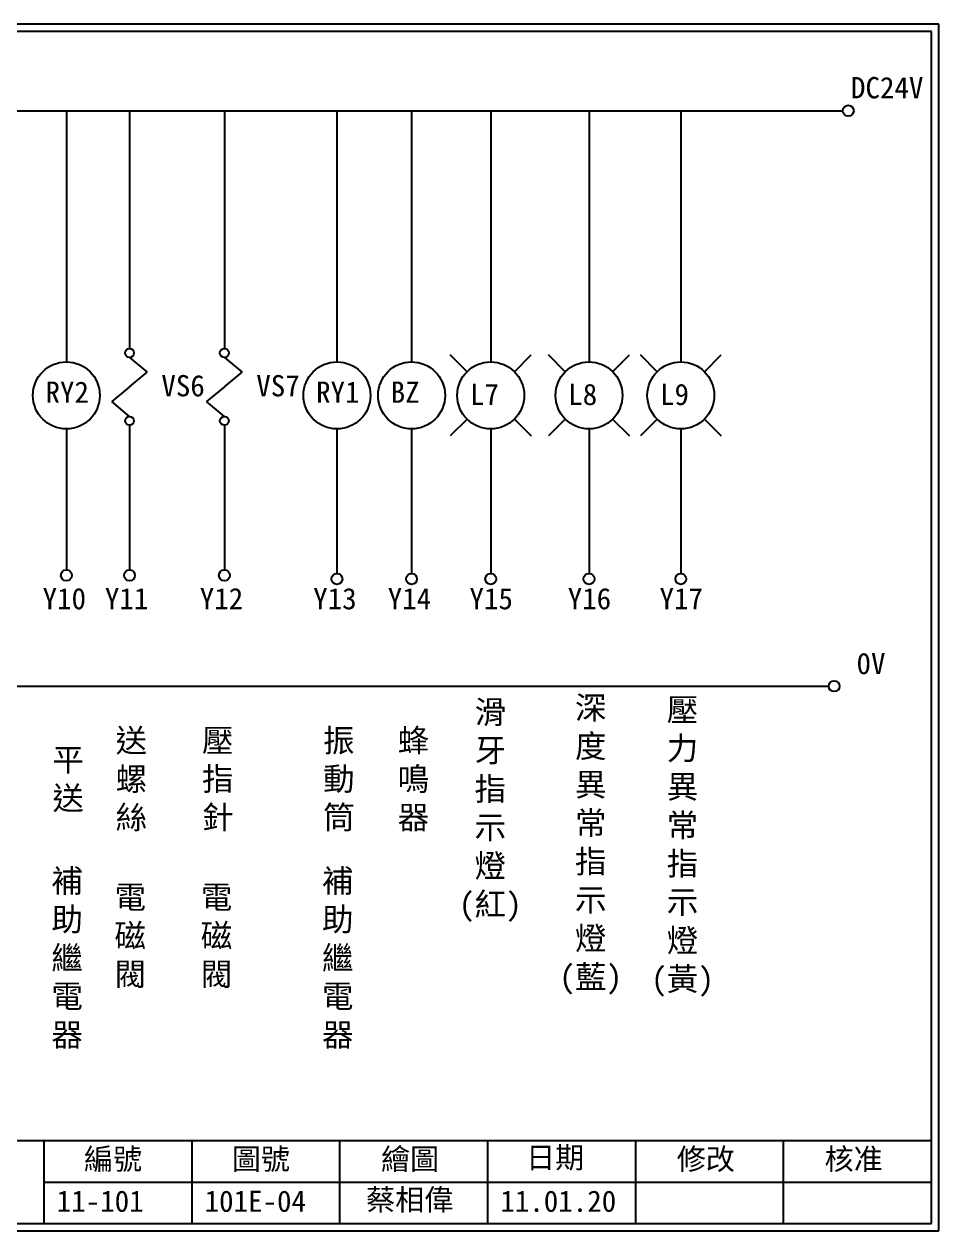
# Model space of a CAD drawing. Extents: x 10 to 297, y 3 to 207.
# Drawn here: x 142.4 to 297, y 3 to 207 of the extents above; entities that cross this region are included whole.
import ezdxf

# ---------------------------------------------------------------- set-up
doc = ezdxf.new("R2010")
doc.units = 0
doc.layers.get('0').update_dxf_attribs({"linetype": 'CONTINUOUS'})
doc.layers.add('圖框層', color=7, linetype='CONTINUOUS')
doc.layers.add('標尺寸層', color=3, linetype='CONTINUOUS')
doc.styles.add('CNS', font='romanc.shx', dxfattribs={"bigfont": 'chineset.shx'})
doc.styles.add('STSL', font='KAIU.TTF')

msp = doc.modelspace()

# ---------------------------------------------------------------- linework, layer by layer
for p, q in [((217.23, 148.22), (214.4, 151.05)), ((225.24, 148.22), (228.07, 151.05)), ((233.84, 148.22), (231.01, 151.05)), ((241.85, 148.22), (244.68, 151.05)), ((249.37, 148.22), (246.54, 151.05)), ((257.38, 148.22), (260.21, 151.05)), ((217.23, 140.21), (214.4, 137.39)), ((225.24, 140.21), (228.07, 137.39)), ((233.84, 140.21), (231.01, 137.39)), ((241.85, 140.21), (244.68, 137.39)), ((249.37, 140.21), (246.54, 137.39)), ((257.38, 140.21), (260.21, 137.39))]:
    msp.add_line(p, q)
at = {"layer": '圖框層', "color": 7}
for p, q in [((297, 206.97), (10, 206.97)), ((297, 3), (297, 206.97)), ((295.75, 205.72), (11.25, 205.72)), ((295.75, 4.25), (295.75, 205.72)), ((11.25, 18.25), (295.75, 18.25)), ((145.75, 4.25), (145.75, 18.25)), ((170.75, 4.25), (170.75, 18.25)), ((195.75, 4.25), (195.75, 18.25)), ((220.75, 4.25), (220.75, 18.25)), ((245.75, 4.25), (245.75, 18.25)), ((270.75, 4.25), (270.75, 18.25)), ((145.75, 11.25), (295.75, 11.25)), ((11.25, 4.25), (295.75, 4.25)), ((10, 3), (297, 3))]:
    msp.add_line(p, q, dxfattribs=at)
at = {"layer": '標尺寸層', "color": 7}
for p, q in [((23.62, 192.33), (280.77, 192.33)), ((149.49, 192.33), (149.49, 149.88)), ((160.17, 192.33), (160.17, 152.13)), ((176.21, 192.33), (176.21, 152.13)), ((195.24, 192.33), (195.24, 149.88)), ((207.85, 192.33), (207.85, 149.88)), ((221.23, 192.33), (221.23, 149.88)), ((237.85, 192.33), (237.85, 149.88)), ((253.37, 192.33), (253.37, 149.88)), ((160.17, 150.63), (163.17, 148.14)), ((176.21, 150.63), (179.21, 148.14)), ((160.17, 145.65), (163.17, 148.14)), ((176.21, 145.65), (179.21, 148.14)), ((160.17, 145.65), (157.16, 143.16)), ((176.21, 145.65), (173.21, 143.16)), ((160.17, 140.67), (157.16, 143.16)), ((176.21, 140.67), (173.21, 143.16)), ((160.17, 139.17), (160.17, 114.72)), ((176.21, 139.17), (176.21, 114.72)), ((149.49, 138.56), (149.49, 114.72)), ((195.24, 138.56), (195.24, 114.11)), ((207.85, 138.56), (207.85, 114.11)), ((221.23, 138.56), (221.23, 114.11)), ((237.85, 138.56), (237.85, 114.11)), ((253.37, 138.56), (253.37, 114.11)), ((23.62, 95.06), (278.38, 95.06))]:
    msp.add_line(p, q, dxfattribs=at)
for centre, radius in [((281.69, 192.33), 0.92), ((160.17, 151.38), 0.751), ((176.21, 151.38), 0.751), ((149.49, 144.22), 5.66), ((195.24, 144.22), 5.66), ((207.85, 144.22), 5.66), ((221.23, 144.22), 5.66), ((237.85, 144.22), 5.66), ((253.37, 144.22), 5.66), ((160.17, 139.92), 0.751), ((176.21, 139.92), 0.751), ((149.49, 113.8), 0.92), ((160.17, 113.8), 0.92), ((176.21, 113.8), 0.92), ((195.24, 113.19), 0.92), ((207.85, 113.19), 0.92), ((221.23, 113.19), 0.92), ((237.85, 113.19), 0.92), ((253.37, 113.19), 0.92), ((279.3, 95.06), 0.92)]:
    msp.add_circle(centre, radius, dxfattribs=at)

# ---------------------------------------------------------------- texts
at = {"layer": '圖框層', "color": 4, "style": 'STSL'}
for s, p in [('DC24V', (282.14, 194.43)), ('VS6', (165.55, 144.05)), ('VS7', (181.6, 144.05)), ('RY2', (145.96, 142.96)), ('RY1', (191.71, 142.96)), ('BZ', (204.32, 142.96)), ('L7', (217.73, 142.58)), ('L8', (234.34, 142.58)), ('L9', (249.86, 142.58)), ('Y10', (145.47, 108.06)), ('Y11', (156, 108.06)), ('Y12', (172.04, 108.06)), ('Y13', (191.22, 108.06)), ('Y14', (203.82, 108.06)), ('Y15', (217.64, 108.06)), ('Y16', (234.25, 108.06)), ('Y17', (249.78, 108.06)), ('0V', (283.08, 97.1)), ('編號', (152.47, 13.34)), ('圖號', (177.47, 13.34)), ('繪圖', (202.69, 13.34)), ('日期', (227.22, 13.59)), ('修改', (252.69, 13.34)), ('核准', (277.69, 13.34)), ('蔡相偉', (200.18, 6.47)), ('11-101', (147.86, 6.22)), ('101E-04', (172.86, 6.22)), ('11.01.20', (222.86, 6.22))]:
    msp.add_text(s, height=3.6, dxfattribs=at).set_placement(p)
at = {"layer": '標尺寸層', "color": 7, "char_height": 3.9, "width": 8.6627, "attachment_point": 5, "style": 'CNS'}
for s, insert in [('{\\fDFKai-SB|b0|i0|c136|p65;深度異常指示燈(藍)}', (238.14, 68.17)), ('{\\fDFKai-SB|b0|i0|c136|p65;滑牙指示燈(紅)}', (221.16, 73.94)), ('{\\fDFKai-SB|b0|i0|c136|p65;壓力異常指示燈(黃)}', (253.66, 67.81)), ('{\\fDFKai-SB|b0|i0|c136|p65;送螺絲}', (160.48, 79.18)), ('{\\fDFKai-SB|b0|i0|c136|p65;壓指針}', (175.08, 79.18)), ('{\\fDFKai-SB|b0|i0|c136|p65;振動筒}', (195.56, 79.18)), ('{\\fDFKai-SB|b0|i0|c136|p65;蜂鳴器}', (208.16, 79.18)), ('{\\fDFKai-SB|b0|i0|c136|p65;平送}', (149.81, 79.18)), ('{\\fDFKai-SB|b0|i0|c136|p65;補助繼電器}', (149.62, 48.94)), ('{\\fDFKai-SB|b0|i0|c136|p65;補助繼電器}', (195.37, 48.94)), ('{\\fDFKai-SB|b0|i0|c136|p65;電磁閥}', (160.29, 52.69)), ('{\\fDFKai-SB|b0|i0|c136|p65;電磁閥}', (174.88, 52.69))]:
    msp.add_mtext(s, dxfattribs=dict(at, insert=insert))

doc.saveas('drawing.dxf')
